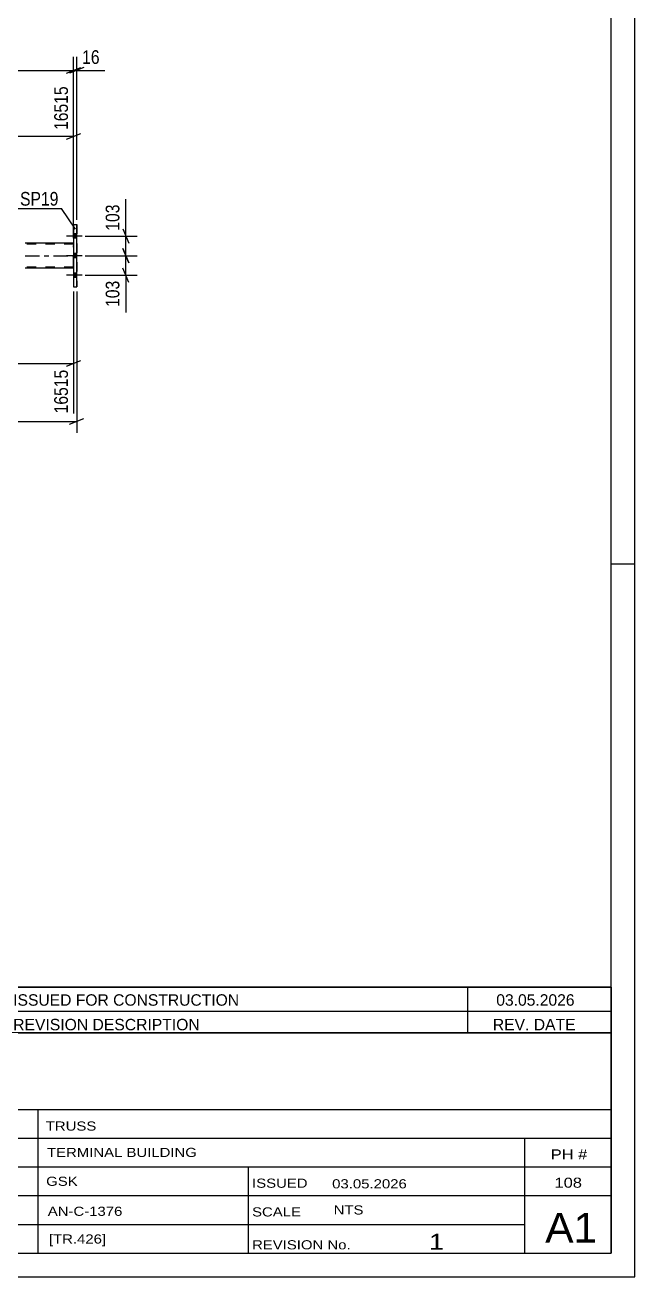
# Model space of a CAD drawing. Header units: millimetres. Extents: x -82 to 759, y -428 to 166.
# Drawn here: x 631.9 to 759.4, y -428.4 to -166.7 of the extents above; entities that cross this region are included whole.
import ezdxf

# ---------------------------------------------------------------- set-up
doc = ezdxf.new("R2010")
doc.units = ezdxf.units.MM
doc.linetypes.add('DXK_LINE_DOT2', pattern=[3.9198, 1.9599, -1.9599])
doc.linetypes.add('DXK_LINE_DOT3', pattern=[5.9187, 2.979, -0.9799, 0.9799, -0.9799])
doc.styles.add('Arial Narrow', font='ARIALN.TTF', dxfattribs={"height": 0.2})

# ---------------------------------------------------------------- blocks, each defined once
blk = doc.blocks.new('Unknown-814409776-1133')
at = {"color": 5, "linetype": 'Continuous'}
for p, q in [((759.42, -428.37), (759.42, 165.63)), ((754.42, -423.37), (754.42, 160.63)), ((759.42, -279.37), (754.42, -279.37)), ((-76.58, -423.37), (754.42, -423.37)), ((-81.58, -428.37), (759.42, -428.37))]:
    blk.add_line(p, q, dxfattribs=at)
blk = doc.blocks.new('Unknown-814409776-32378')
at = {"color": 7, "linetype": 'Continuous'}
for p, q in [((594.42, -377.31), (594.42, -423.37)), ((594.42, -377.31), (754.42, -377.31)), ((754.42, -377.37), (754.42, -423.37)), ((594.42, -393.37), (754.42, -393.37)), ((634.56, -393.37), (634.56, -423.37)), ((594.42, -399.37), (754.42, -399.37)), ((736.42, -423.31), (736.42, -399.31)), ((594.42, -405.37), (754.42, -405.37)), ((678.56, -405.37), (678.56, -423.37)), ((594.42, -411.37), (754.42, -411.37)), ((594.42, -417.37), (736.42, -417.37)), ((594.42, -423.37), (754.42, -423.37))]:
    blk.add_line(p, q, dxfattribs=at)
at = {"color": 7, "style": 'Arial Narrow'}
for s, height, width, p in [('DRAWING TITLE', 1.9089, 1.425378, (599.3, -397.76)), ('TRUSS', 1.909, 1.425378, (636.23, -397.78)), ('CONTRACT', 1.909, 1.425378, (599.3, -403.66)), ('TERMINAL BUILDING', 1.9089, 1.425378, (636.48, -403.29)), ('MODELLED BY', 1.9089, 1.425378, (599.3, -409.38)), ('GSK', 1.909, 1.425378, (636.31, -409.32)), ('ISSUED', 1.909, 1.425378, (679.36, -409.72)), ('03.05.2026', 1.909, 1.425378, (696.11, -409.85)), ('CONTRACT NO', 1.9089, 1.425378, (599.3, -415.71)), ('AN-C-1376', 1.909, 1.425378, (636.65, -415.59)), ('SCALE', 1.909, 1.425378, (679.36, -415.72)), ('A1', 6.204, 1.25, (740.66, -421.17)), ('DRAWING No', 1.909, 1.425378, (598.98, -421.37)), ('[TR.426]', 1.909, 1.425378, (636.88, -421.38)), ('REVISION No.', 1.9089, 1.425378, (679.36, -422.6)), ('1', 3.34, 1.5, (716.33, -422.69))]:
    blk.add_text(s, height=height, dxfattribs=dict(at, width=width)).set_placement(p)
at = {"color": 7, "linetype": 'Continuous', "style": 'Arial Narrow'}
for s, height, width, p in [('PH #', 2.1, 1.42538, (741.82, -403.81)), ('108', 2.1, 1.42538, (742.61, -409.71)), ('NTS', 1.909, 1.425378, (696.42, -415.31))]:
    blk.add_text(s, height=height, dxfattribs=dict(at, width=width)).set_placement(p)
blk = doc.blocks.new('Unknown-814409776-32381')
at = {"color": 7, "linetype": 'Continuous'}
for p, q in [((594.42, -367.81), (754.42, -367.81)), ((754.42, -367.81), (594.42, -367.81)), ((594.42, -367.81), (594.42, -372.81)), ((603.42, -367.81), (603.42, -372.81)), ((627.42, -367.81), (627.42, -372.81)), ((724.42, -367.81), (724.42, -372.81)), ((754.42, -367.81), (754.42, -372.81)), ((594.42, -372.81), (754.42, -372.81)), ((594.42, -372.81), (594.42, -377.31)), ((594.42, -372.81), (754.42, -372.81)), ((603.42, -372.81), (603.42, -377.31)), ((627.42, -372.81), (627.42, -377.31)), ((724.42, -372.81), (724.42, -377.31)), ((754.42, -372.81), (754.42, -377.31)), ((754.42, -377.31), (594.42, -377.31))]:
    blk.add_line(p, q, dxfattribs=at)
at = {"color": 7, "linetype": 'Continuous', "style": 'Arial Narrow'}
for s, height, width, p in [('1', 2.39, 1.196471, (597.58, -371.67)), ('0', 2.39, 1.196471, (612.43, -371.67)), ('ISSUED FOR CONSTRUCTION', 2.3861, 1.196471, (629.42, -371.67)), ('03.05.2026', 2.386, 1.196471, (730.42, -371.67)), ('No', 2.386, 1.2, (595.97, -376.81)), ('REV MARK', 2.386, 1.2, (604.42, -376.81)), ('REVISION DESCRIPTION', 2.3861, 1.2, (629.42, -376.81)), ('REV. DATE', 2.386, 1.2, (729.7, -376.81))]:
    blk.add_text(s, height=height, dxfattribs=dict(at, width=width)).set_placement(p)
blk = doc.blocks.new('Part-814409776-5725 - 5562')
at = {"color": 2, "linetype": 'Continuous'}
for p, q in [((642.06, -208.42), (642.06, -208.42)), ((642.06, -208.42), (642.7, -208.42)), ((642.06, -208.42), (642.06, -221.42)), ((642.7, -221.42), (642.7, -208.42)), ((642.06, -221.42), (642.06, -221.42)), ((642.06, -221.42), (642.7, -221.42))]:
    blk.add_line(p, q, dxfattribs=at)
at = {"color": 7, "linetype": 'DXK_LINE_DOT2'}
for p, q in [((642.06, -208.42), (642.06, -221.42)), ((642.7, -208.42), (642.7, -208.42)), ((642.7, -208.42), (642.7, -221.42)), ((642.7, -221.42), (642.7, -221.42))]:
    blk.add_line(p, q, dxfattribs=at)
blk = doc.blocks.new('Part-814409776-5679 - 5562')
at = {"color": 2, "linetype": 'Continuous'}
for p, q in [((642.06, -212.28), (631.94, -212.28)), ((642.06, -217.56), (631.94, -217.56))]:
    blk.add_line(p, q, dxfattribs=at)
at = {"color": 7, "linetype": 'DXK_LINE_DOT2'}
for p, q in [((642.06, -212.52), (631.94, -212.52)), ((642.06, -212.28), (642.06, -217.56)), ((642.06, -217.08), (642.06, -212.76)), ((642.06, -217.32), (631.94, -217.32))]:
    blk.add_line(p, q, dxfattribs=at)
at = {"color": 7, "linetype": 'DXK_LINE_DOT3'}
blk.add_line((631.94, -214.92), (642.06, -214.92), dxfattribs=at)
blk = doc.blocks.new('Bolt-814409776-5736 - 5562')
at = {"linetype": 'Continuous'}
for points in [[(642.7, -211.26), (642.7, -210.38), (642.06, -210.38), (642.06, -211.26)], [(642.7, -211.26), (642.7, -210.38), (642.06, -210.38), (642.06, -211.26)], [(642.7, -211.26), (642.7, -210.38), (642.06, -210.38), (642.06, -211.26)], [(642.7, -215.36), (642.7, -214.48), (642.06, -214.48), (642.06, -215.36)], [(642.7, -215.36), (642.7, -214.48), (642.06, -214.48), (642.06, -215.36)], [(642.7, -219.46), (642.7, -218.58), (642.06, -218.58), (642.06, -219.46)], [(642.7, -219.46), (642.7, -218.58), (642.06, -218.58), (642.06, -219.46)], [(642.7, -219.46), (642.7, -218.58), (642.06, -218.58), (642.06, -219.46)]]:
    blk.add_hatch(color=1, dxfattribs=at).paths.add_polyline_path(points)
at = {"color": 1, "linetype": 'Continuous'}
for p, q in [((643.86, -210.82), (640.54, -210.82)), ((643.86, -210.82), (640.54, -210.82)), ((643.86, -210.82), (640.54, -210.82)), ((642.7, -210.38), (642.06, -210.38)), ((642.7, -210.38), (642.06, -210.38)), ((642.7, -210.38), (642.06, -210.38)), ((642.7, -211.26), (642.06, -211.26)), ((642.7, -211.26), (642.06, -211.26)), ((642.7, -211.26), (642.06, -211.26)), ((642.7, -214.48), (642.06, -214.48)), ((642.7, -214.48), (642.06, -214.48)), ((643.86, -214.92), (640.54, -214.92)), ((643.86, -214.92), (640.54, -214.92)), ((642.7, -215.36), (642.06, -215.36)), ((642.7, -215.36), (642.06, -215.36)), ((643.86, -219.02), (640.54, -219.02)), ((643.86, -219.02), (640.54, -219.02)), ((643.86, -219.02), (640.54, -219.02)), ((642.7, -218.58), (642.06, -218.58)), ((642.7, -218.58), (642.06, -218.58)), ((642.7, -218.58), (642.06, -218.58)), ((642.7, -219.46), (642.06, -219.46)), ((642.7, -219.46), (642.06, -219.46)), ((642.7, -219.46), (642.06, -219.46))]:
    blk.add_line(p, q, dxfattribs=at)
blk = doc.blocks.new('StraightDimension-814409776-5971 - 5562')
at = {"color": 7, "linetype": 'Continuous'}
for p, q in [((652.37, -213.42), (653.57, -216.42)), ((644.48, -214.92), (655.37, -214.92)), ((652.97, -219.02), (652.97, -214.92)), ((644.48, -219.02), (655.37, -219.02)), ((653.57, -220.52), (652.37, -217.52))]:
    blk.add_line(p, q, dxfattribs=at)
at = {"color": 0}
blk.add_wipeout([(652.22, -219.55), (648.02, -219.55), (648.02, -226.23), (652.22, -226.23)], dxfattribs=at)
at = {"color": 7, "linetype": 'Continuous'}
blk.add_line((652.97, -219.02), (652.97, -226.76), dxfattribs=at)
blk.add_line((652.97, -219.02), (652.97, -226.76), dxfattribs=at)
at = {"color": 3, "style": 'Arial Narrow'}
blk.add_text('103', height=2.863, rotation=90.0002, dxfattribs=at).set_placement((651.62, -225.63))
blk = doc.blocks.new('StraightDimension-814409776-5981 - 5562')
at = {"color": 7, "linetype": 'Continuous'}
for p, q in [((644.48, -210.82), (655.37, -210.82)), ((652.37, -209.32), (653.57, -212.32)), ((652.97, -214.92), (652.97, -210.82)), ((653.57, -216.42), (652.37, -213.42)), ((644.48, -214.92), (655.37, -214.92))]:
    blk.add_line(p, q, dxfattribs=at)
at = {"color": 0}
blk.add_wipeout([(652.22, -203.62), (648.02, -203.62), (648.02, -210.3), (652.22, -210.3)], dxfattribs=at)
at = {"color": 7, "linetype": 'Continuous'}
blk.add_line((652.97, -210.82), (652.97, -203.09), dxfattribs=at)
blk.add_line((652.97, -210.82), (652.97, -203.09), dxfattribs=at)
at = {"color": 3, "style": 'Arial Narrow'}
blk.add_text('103', height=2.863, rotation=90.0002, dxfattribs=at).set_placement((651.62, -209.7))
blk = doc.blocks.new('StraightDimension-814409776-5992 - 5562')
at = {"color": 7, "linetype": 'Continuous'}
for p, q in [((642.7, -222.42), (642.7, -251.94)), ((44, -249.54), (642.7, -249.54)), ((641.2, -250.14), (644.2, -248.94))]:
    blk.add_line(p, q, dxfattribs=at)
blk = doc.blocks.new('StraightDimension-814409776-6003 - 5562')
at = {"color": 7, "linetype": 'Continuous'}
for p, q in [((642.06, -207.42), (642.06, -173.34)), ((642.7, -207.42), (642.7, -173.34)), ((640.56, -176.79), (643.56, -175.59)), ((644.2, -175.59), (641.2, -176.79)), ((642.06, -176.19), (642.7, -176.19))]:
    blk.add_line(p, q, dxfattribs=at)
at = {"color": 0}
blk.add_wipeout([(648.08, -175.44), (648.08, -171.24), (643.23, -171.24), (643.23, -175.44)], dxfattribs=at)
at = {"color": 7, "linetype": 'Continuous'}
blk.add_line((642.7, -176.19), (648.61, -176.19), dxfattribs=at)
blk.add_line((642.7, -176.19), (648.61, -176.19), dxfattribs=at)
at = {"color": 3, "style": 'Arial Narrow'}
blk.add_text('16', height=2.863, dxfattribs=at).set_placement((643.83, -174.84))
blk = doc.blocks.new('StraightDimension-814409776-6013 - 5562')
at = {"color": 7, "linetype": 'Continuous'}
for p, q in [((642.06, -207.42), (642.06, -173.34)), ((44.64, -176.19), (642.06, -176.19)), ((640.56, -176.79), (643.56, -175.59))]:
    blk.add_line(p, q, dxfattribs=at)
blk = doc.blocks.new('StraightDimension-814409776-6034 - 5562')
at = {"color": 7, "linetype": 'Continuous'}
for p, q in [((642.06, -222.42), (642.06, -247.88)), ((533.79, -226.97), (533.79, -247.88)), ((535.29, -236.84), (532.29, -238.04)), ((533.79, -237.44), (642.06, -237.44)), ((640.56, -238.04), (643.56, -236.84))]:
    blk.add_line(p, q, dxfattribs=at)
at = {"color": 0}
blk.add_wipeout([(592.18, -236.69), (592.18, -232.49), (583.67, -232.49), (583.67, -236.69)], dxfattribs=at)
at = {"color": 0, "linetype": 'Continuous'}
blk.add_wipeout([(641.46, -238.14), (637.26, -238.14), (637.26, -248.48), (641.46, -248.48)], dxfattribs=at)
at = {"color": 3, "style": 'Arial Narrow'}
blk.add_text('3896', height=2.863, dxfattribs=at).set_placement((584.27, -236.09))
at = {"color": 3, "linetype": 'Continuous', "style": 'Arial Narrow'}
blk.add_text('16515', height=2.863, rotation=90.0002, dxfattribs=at).set_placement((640.86, -247.88))
blk = doc.blocks.new('StraightDimension-814409776-6100 - 5562')
at = {"color": 7, "linetype": 'Continuous'}
for p, q in [((533.79, -203.68), (533.79, -179.51)), ((642.06, -211.28), (642.06, -179.51)), ((535.29, -189.35), (532.29, -190.55)), ((533.79, -189.95), (642.06, -189.95)), ((640.56, -190.55), (643.56, -189.35))]:
    blk.add_line(p, q, dxfattribs=at)
at = {"color": 0, "linetype": 'Continuous'}
blk.add_wipeout([(641.46, -178.91), (637.26, -178.91), (637.26, -189.25), (641.46, -189.25)], dxfattribs=at)
at = {"color": 0}
blk.add_wipeout([(592.18, -189.2), (592.18, -185), (583.67, -185), (583.67, -189.2)], dxfattribs=at)
at = {"color": 3, "linetype": 'Continuous', "style": 'Arial Narrow'}
blk.add_text('16515', height=2.863, rotation=90.0002, dxfattribs=at).set_placement((640.86, -188.65))
at = {"color": 3, "style": 'Arial Narrow'}
blk.add_text('3896', height=2.863, dxfattribs=at).set_placement((584.27, -188.6))
blk = doc.blocks.new('Mark-814409776-5721 - 5562')
at = {"color": 0}
blk.add_wipeout([(638.89, -204.46), (638.89, -201.46), (630.85, -201.46), (630.85, -204.46)], dxfattribs=at)
blk.add_wipeout([(638.89, -204.46), (638.89, -201.46), (630.85, -201.46), (630.85, -204.46)], dxfattribs=at)
at = {"color": 30, "linetype": 'Continuous'}
for p in [(630.25, -205.06), (642.47, -209.39)]:
    blk.add_line(p, (639.49, -205.06), dxfattribs=at)
at = {"color": 3, "style": 'Arial Narrow'}
blk.add_text('SP19', height=2.863, dxfattribs=at).set_placement((630.85, -204.46))

msp = doc.modelspace()

# ---------------------------------------------------------------- block references
for name in ['Unknown-814409776-1133', 'Part-814409776-5725 - 5562', 'Bolt-814409776-5736 - 5562', 'Part-814409776-5679 - 5562', 'Unknown-814409776-32381', 'Unknown-814409776-32378']:
    msp.add_blockref(name, (0, 0))

# ---------------------------------------------------------------- next in the draw order: block references
msp.add_blockref('StraightDimension-814409776-5971 - 5562', (0, 0))

# ---------------------------------------------------------------- next in the draw order: block references
for name in ['StraightDimension-814409776-5981 - 5562', 'StraightDimension-814409776-5992 - 5562']:
    msp.add_blockref(name, (0, 0))

# ---------------------------------------------------------------- next in the draw order: block references
for name in ['StraightDimension-814409776-6003 - 5562', 'StraightDimension-814409776-6034 - 5562']:
    msp.add_blockref(name, (0, 0))

# ---------------------------------------------------------------- next in the draw order: block references
msp.add_blockref('StraightDimension-814409776-6013 - 5562', (0, 0))

# ---------------------------------------------------------------- next in the draw order: block references
msp.add_blockref('StraightDimension-814409776-6100 - 5562', (0, 0))

# ---------------------------------------------------------------- next in the draw order: block references
msp.add_blockref('Mark-814409776-5721 - 5562', (0, 0))

doc.saveas('drawing.dxf')
